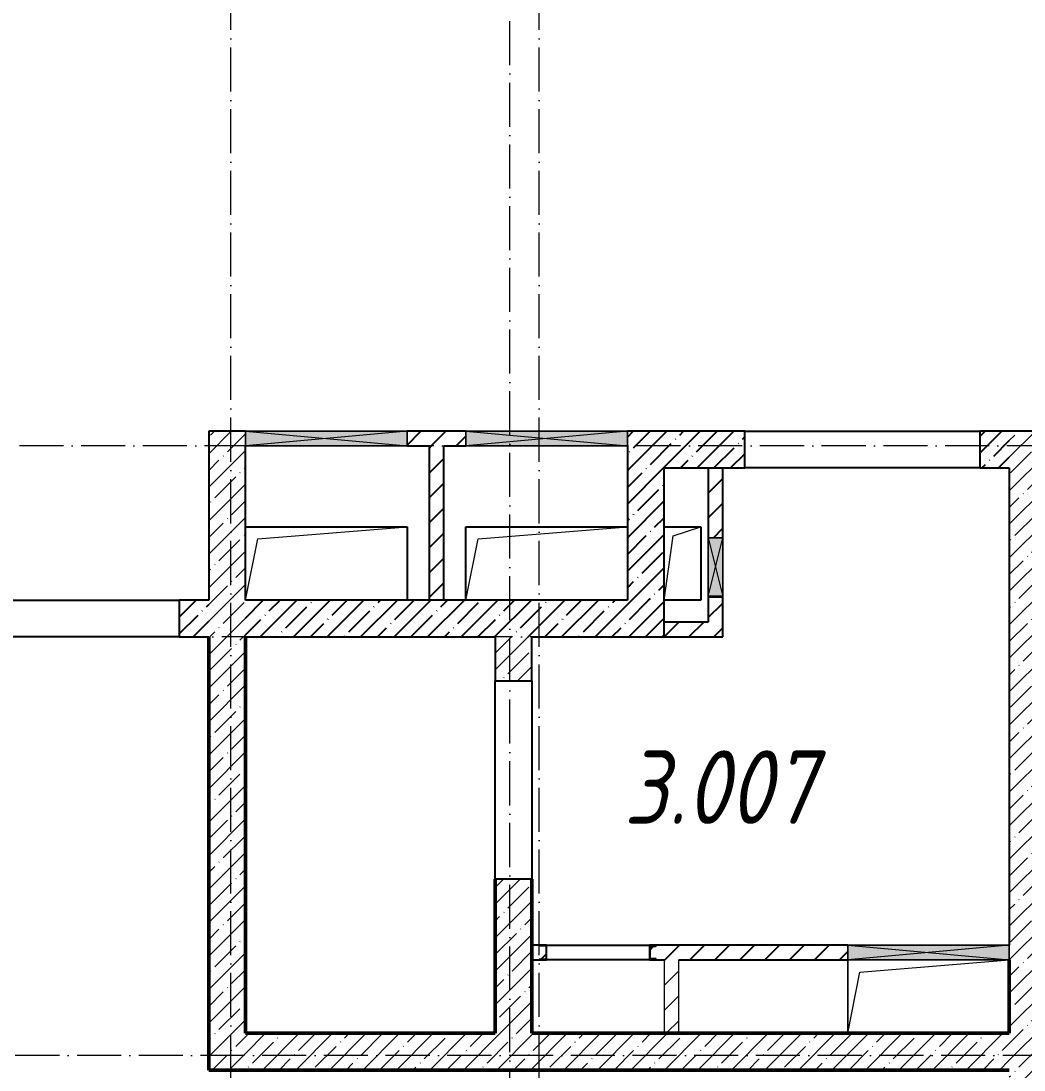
# Model space of a CAD drawing. Header units: millimetres. Extents: x -401725 to 250493, y 305116 to 802890.
# Drawn here: x 148751 to 155579, y 517847 to 524991 of the extents above; entities that cross this region are included whole.
import ezdxf

# ---------------------------------------------------------------- set-up
doc = ezdxf.new("R2010")
doc.units = ezdxf.units.MM
doc.linetypes.add('50_200_ШТРИХ_1Т_ш5_п1_п1_', pattern=[700, 500, -100, 0, -100])
for name, color, linetype, lineweight in [('A-DETL-GENF-OTLN', 7, 'Continuous', 9), ('A-FLOR-____-OTLN', 7, 'Continuous', 9), ('A-GENM-____-MCUT', 7, 'Continuous', 25), ('A-GENM-____-OTLN', 7, 'Continuous', 9), ('A-GLAZ-____-OTLN', 7, 'Continuous', 9), ('A-WALL-____-MCUT-2', 7, 'Continuous', 50), ('A-WALL-____-PATT-1', 7, 'Continuous', 9), ('A-WALL-FNSH-MCUT-1', 7, 'Continuous', 9), ('S-GRID-____-OTLN-1', 7, '50_200_ШТРИХ_1Т_ш5_п1_п1_', 9), ('Марки помещений', 7, 'Continuous', 9)]:
    doc.layers.add(name, color=color, linetype=linetype, lineweight=lineweight)
doc.styles.add('ISOCPEUR_I_2', font='isocpeui.ttf', dxfattribs={"width": 0.85, "height": 2.3})
pattern_1 = [(45, (142429.06, 459015.94), (-84.85281, 84.85281), [])]
pattern_2 = [(45, (142429.06, 459015.94), (-114.04925, 114.04925), []), (45, (142543.1, 459015.94), (-114.04925, 114.04925), [201.612, -40.322, 3.353, -36.97])]

# ---------------------------------------------------------------- blocks, each defined once
blk = doc.blocks.new('154_Фахверк_СКБ_Швеллер - Тип_100_3960_зеркало-28515619-АР1_План отверстий 3 этажа в осях 1-64_Ю-ЯЯ')
at = {"layer": 'A-GENM-____-MCUT'}
for p, q in [((175, 50), (125, 50)), ((125, 50), (125, -50)), ((128, 47), (175, 47)), ((128, -47), (128, 47)), ((175, 47), (175, 50)), ((125, -50), (175, -50)), ((175, -47), (128, -47)), ((175, -50), (175, -47))]:
    blk.add_line(p, q, dxfattribs=at)
blk = doc.blocks.new('154_Стойка_СКБ_Швеллер - СМ-2180_100-28318692-АР1_План отверстий 3 этажа в осях 1-64_Ю-ЯЯ')
at = {"layer": 'A-GENM-____-MCUT'}
for p, q in [((171, 50), (125, 50)), ((125, 50), (125, -50)), ((129.5, 42.4), (171, 42.4)), ((129.5, -42.4), (129.5, 42.4)), ((171, 42.4), (171, 50)), ((125, -50), (171, -50)), ((171, -42.4), (129.5, -42.4)), ((171, -50), (171, -42.4))]:
    blk.add_line(p, q, dxfattribs=at)
blk = doc.blocks.new('AR_Отверстие прямоугольное _в плите_ - AR_Отверстие прямоугольное _в плите_-V187-АР1_План отверстий 3 этажа в осях 1-64_Ю-ЯЯ')
at = {"layer": 'A-GENM-____-OTLN'}
for p, q in [((-550, 250), (-550, -250)), ((-466.7, 166.7), (550, 250)), ((-550, -250), (-466.7, 166.7))]:
    blk.add_line(p, q, dxfattribs=at)
blk = doc.blocks.new('AR_Отверстие прямоугольное _в плите_ - AR_Отверстие прямоугольное _в плите_-V169-АР1_План отверстий 3 этажа в осях 1-64_Ю-ЯЯ')
at = {"layer": 'A-GENM-____-OTLN'}
for p, q in [((125, 250), (-125, 250)), ((-62.5, 187.5), (125, 250)), ((125, -250), (125, 250)), ((-125, -250), (-62.5, 187.5)), ((-125, -250), (125, -250))]:
    blk.add_line(p, q, dxfattribs=at)
blk = doc.blocks.new('AR_Отверстие прямоугольное _в плите_ - AR_Отверстие прямоугольное _в плите_-V201-АР1_План отверстий 3 этажа в осях 1-64_Ю-ЯЯ')
at = {"layer": 'A-GENM-____-OTLN'}
for p, q in [((550, 250), (-550, 250)), ((-550, 250), (-550, -249.7)), ((-466.7, 166.7), (550, 250)), ((-549.9, -249.7), (-466.7, 166.7))]:
    blk.add_line(p, q, dxfattribs=at)
blk = doc.blocks.new('AR_Отверстие прямоугольное _в плите_ - AR_Отверстие прямоугольное _в плите_-V207-АР1_План отверстий 3 этажа в осях 1-64_Ю-ЯЯ')
at = {"layer": 'A-GENM-____-OTLN'}
for p, q in [((550, 250), (-550, 250)), ((-466.7, 166.7), (550, 250)), ((550, -250), (550, 250)), ((-550, -250), (-466.7, 166.7))]:
    blk.add_line(p, q, dxfattribs=at)
blk = doc.blocks.new('AR_Отверстие прямоугольное _в стене_ - AR_Отверстие прямоугольное _в стене__ОВ-36913595-АР1_План отверстий 3 этажа в осях 1-64_Ю-ЯЯ')
at = {"layer": 'A-GLAZ-____-OTLN'}
blk.add_hatch(color=256, dxfattribs=at).paths.add_polyline_path([(550, -50), (550, 50), (-550, 50), (-550, -50), (423.3, -50)], flags=0)
at = {"layer": 'A-DETL-GENF-OTLN'}
for p, q in [((-550, -50), (-550, 50)), ((-550, 50), (550, 50)), ((550, 50), (-550, -50)), ((-550, 50), (550, -50)), ((550, 50), (-550, 50)), ((-550, 50), (-550, -50)), ((550, 50), (550, -50)), ((550, -50), (550, 50)), ((550, -50), (-550, -50)), ((-550, -50), (550, -50))]:
    blk.add_line(p, q, dxfattribs=at)
blk = doc.blocks.new('AR_Отверстие прямоугольное _в стене_ - AR_Отверстие прямоугольное _в стене__ОВ-36916333-АР1_План отверстий 3 этажа в осях 1-64_Ю-ЯЯ')
at = {"layer": 'A-GLAZ-____-OTLN'}
blk.add_hatch(color=256, dxfattribs=at).paths.add_polyline_path([(-141.8, -50), (550, -50), (550, 50), (-550, 50), (-550, -50)], flags=0)
at = {"layer": 'A-DETL-GENF-OTLN'}
for p, q in [((-550, -50), (-550, 50)), ((-550, 50), (550, 50)), ((550, 50), (-550, -50)), ((-550, 50), (550, -50)), ((550, 50), (-550, 50)), ((-550, 50), (-550, -50)), ((550, 50), (550, -50)), ((550, -50), (550, 50)), ((550, -50), (-550, -50)), ((-550, -50), (550, -50))]:
    blk.add_line(p, q, dxfattribs=at)
blk = doc.blocks.new('AR_Отверстие прямоугольное _в стене_ - AR_Отверстие прямоугольное _в стене__ОВ-36914865-АР1_План отверстий 3 этажа в осях 1-64_Ю-ЯЯ')
at = {"layer": 'A-GLAZ-____-OTLN'}
blk.add_hatch(color=256, dxfattribs=at).paths.add_polyline_path([(-200, 50), (-200, -50), (200, -50), (200, 50)], flags=0)
at = {"layer": 'A-DETL-GENF-OTLN'}
for p, q in [((-200, 50), (200, 50)), ((200, 50), (-200, -50)), ((-200, 50), (200, -50)), ((200, 50), (-200, 50)), ((200, 50), (200, -50)), ((200, -50), (200, 50)), ((200, -50), (-200, -50)), ((-200, -50), (200, -50))]:
    blk.add_line(p, q, dxfattribs=at)
blk = doc.blocks.new('AR_Отверстие прямоугольное _в стене__БезПР - AR_Отверстие прямоугольное _в стене__БезПР-36429225-АР1_План отверстий 3 этажа в осях 1-64_Ю-ЯЯ')
at = {"layer": 'A-GLAZ-____-OTLN'}
blk.add_hatch(color=256, dxfattribs=at).paths.add_polyline_path([(550, -50), (550, 50), (-550, 50), (-550, -50)], flags=0)
at = {"layer": 'A-DETL-GENF-OTLN'}
for p, q in [((-550, -50), (-550, 50)), ((-550, 50), (550, 50)), ((550, 50), (-550, -50)), ((-550, 50), (550, -50)), ((550, 50), (-550, 50)), ((-550, 50), (-550, -50)), ((550, 50), (550, -50)), ((550, -50), (550, 50)), ((550, -50), (-550, -50)), ((-550, -50), (550, -50))]:
    blk.add_line(p, q, dxfattribs=at)
at = {"layer": 'A-GLAZ-____-OTLN'}
blk.add_line((550, 50), (-550, 50), dxfattribs=at)

msp = doc.modelspace()

# ---------------------------------------------------------------- hatches: boundary and pattern name
h = msp.add_hatch()
h.set_pattern_fill('FP_7', color=256, style=0, pattern_type=2)
h.set_pattern_definition(pattern_1)
h.paths.add_polyline_path([(151779.0567, 522096.983), (151779.0567, 522196.983), (151379.0567, 522196.983), (151379.0567, 522096.983), (151629.0567, 522096.983)], flags=0)
h = msp.add_hatch()
h.set_pattern_fill('FP_12', color=256, style=0, pattern_type=2)
h.set_pattern_definition(pattern_2)
h.paths.add_polyline_path([(155479.0567, 521946.983), (155479.0567, 522196.983), (155279.0567, 522196.983), (155279.0567, 521946.983)], flags=0)
h.paths.add_polyline_path([(153679.0567, 521946.983), (153679.0567, 522196.983), (152879.0567, 522196.983), (152879.0567, 521946.983), (153129.0567, 521946.983)], flags=0)
h = msp.add_hatch()
h.set_pattern_fill('FP_7', color=256, style=0, pattern_type=2)
h.set_pattern_definition(pattern_1)
h.paths.add_polyline_path([(151629.0567, 521046.983), (151629.0567, 522096.983), (151529.0567, 522096.983), (151529.0567, 521046.983)], flags=0)
h = msp.add_hatch()
h.set_pattern_fill('FP_12', color=256, style=0, pattern_type=2)
h.set_pattern_definition(pattern_2)
h.paths.add_polyline_path([(153129.0567, 521046.983), (153129.0567, 521946.983), (152879.0567, 521946.983), (152879.0567, 521046.983), (153019.8165, 521046.983)], flags=0)
h = msp.add_hatch()
h.set_pattern_fill('FP_7', color=256, style=0, pattern_type=2)
h.set_pattern_definition(pattern_1)
h.paths.add_polyline_path([(153529.0567, 520796.983), (153529.0567, 521021.983), (153526.0567, 521021.983), (153526.0567, 521068.983), (153432.0567, 521068.983), (153432.0567, 521021.983), (153429.0567, 521021.983), (153429.0567, 520796.983)], flags=0)
h.paths.add_polyline_path([(153529.0567, 521471.983), (153529.0567, 521946.983), (153429.0567, 521946.983), (153429.0567, 521471.983), (153483.8186, 521471.983)], flags=0)
h = msp.add_hatch()
h.set_pattern_fill('FP_12', color=256, style=0, pattern_type=2)
h.set_pattern_definition(pattern_2)
h.paths.add_polyline_path([(150029.0567, 520796.983), (150029.0567, 521046.983), (149829.0567, 521046.983), (149829.0567, 520796.983)], flags=0)
h.paths.add_polyline_path([(147979.0567, 520796.983), (148229.0567, 520796.983), (148229.0567, 521046.983), (147979.0567, 521046.983)], flags=0)
h = msp.add_hatch()
h.set_pattern_fill('FP_12', color=256, style=0, pattern_type=2)
h.set_pattern_definition(pattern_2)
h.paths.add_polyline_path([(153019.8165, 520796.983), (153129.0567, 520796.983), (153129.0567, 521046.983), (150279.0567, 521046.983), (150279.0567, 520796.983), (152229.0567, 520796.983)], flags=0)
h = msp.add_hatch()
h.set_pattern_fill('FP_7', color=256, style=0, pattern_type=2)
h.set_pattern_definition(pattern_1)
h.paths.add_polyline_path([(153429.0567, 520796.983), (153429.0567, 520896.983), (153129.0567, 520896.983), (153129.0567, 520796.983)], flags=0)
h = msp.add_hatch()
h.set_pattern_fill('FP_7', color=256, style=0, pattern_type=2)
h.set_pattern_definition(pattern_1)
h.paths.add_polyline_path([(152279.0567, 518596.983), (152279.0567, 518599.983), (152326.0567, 518599.983), (152326.0567, 518693.983), (152279.0567, 518693.983), (152279.0567, 518696.983), (152229.0567, 518696.983), (152229.0567, 518596.983)], flags=0)
h.paths.add_polyline_path([(153229.0567, 518596.983), (154379.0567, 518596.983), (154379.0567, 518696.983), (153075.0567, 518696.983), (153075.0567, 518689.383), (153033.5567, 518689.383), (153033.5567, 518604.583), (153075.0567, 518604.583), (153075.0567, 518596.983), (153129.0567, 518596.983)], flags=0)
at = {"layer": 'A-WALL-____-PATT-1'}
h = msp.add_hatch(dxfattribs=at)
h.set_pattern_fill('FP_12', color=256, style=0, pattern_type=2)
h.set_pattern_definition(pattern_2)
h.paths.add_polyline_path([(150279.0567, 517846.983), (150279.0567, 522196.983), (150029.0567, 522196.983), (150029.0567, 517846.983)], flags=0)
h = msp.add_hatch(dxfattribs=at)
h.set_pattern_fill('FP_12', color=256, style=0, pattern_type=2)
h.set_pattern_definition(pattern_2)
h.paths.add_polyline_path([(155479.0567, 514696.983), (155729.0567, 514696.983), (155729.0567, 522196.983), (155479.0567, 522196.983), (155479.0567, 516239.3938)], flags=0)
h = msp.add_hatch(dxfattribs=at)
h.set_pattern_fill('FP_12', color=256, style=0, pattern_type=2)
h.set_pattern_definition(pattern_2)
h.paths.add_polyline_path([(151979.0567, 518096.983), (152229.0567, 518096.983), (152229.0567, 519146.6355), (151979.0567, 519146.6355)], flags=0)
h.paths.add_polyline_path([(152229.0567, 520496.6355), (152229.0567, 520796.983), (151979.0567, 520796.983), (151979.0567, 520496.6355)], flags=0)
h = msp.add_hatch(dxfattribs=at)
h.set_pattern_fill('FP_7', color=256, style=0, pattern_type=2)
h.set_pattern_definition(pattern_1)
h.paths.add_polyline_path([(153229.0567, 518096.983), (153229.0567, 518596.983), (153129.0567, 518596.983), (153129.0567, 518096.983)], flags=0)
h = msp.add_hatch(dxfattribs=at)
h.set_pattern_fill('FP_12', color=256, style=0, pattern_type=2)
h.set_pattern_definition(pattern_2)
h.paths.add_polyline_path([(155479.0567, 517846.983), (155479.0567, 518096.983), (150279.0567, 518096.983), (150279.0567, 517846.983), (154787.2808, 517846.983)], flags=0)

# ---------------------------------------------------------------- linework, layer by layer
for p, q in [((150279.0567, 522196.983), (150029.0567, 522196.983)), ((150029.0567, 522196.983), (150029.0567, 521046.983)), ((151779.0567, 522196.983), (151379.0567, 522196.983)), ((153679.0567, 522196.983), (152879.0567, 522196.983)), ((153679.0567, 521946.983), (153679.0567, 522196.983)), ((153679.0567, 522196.983), (155279.0567, 522196.983)), ((155279.0567, 522196.983), (155279.0567, 521946.983)), ((155729.0567, 522196.983), (155279.0567, 522196.983)), ((150279.0567, 521046.983), (150279.0567, 522096.983)), ((151379.0567, 522096.983), (151529.0567, 522096.983)), ((151529.0567, 522096.983), (151529.0567, 521046.983)), ((151629.0567, 522096.983), (151779.0567, 522096.983)), ((151629.0567, 521046.983), (151629.0567, 522096.983)), ((152879.0567, 522096.983), (152879.0567, 521046.983)), ((153129.0567, 520796.983), (153129.0567, 521946.983)), ((153129.0567, 521946.983), (153679.0567, 521946.983)), ((153429.0567, 521946.983), (153429.0567, 521471.983)), ((153529.0567, 521471.983), (153529.0567, 521946.983)), ((155279.0567, 521946.983), (153679.0567, 521946.983)), ((155279.0567, 521946.983), (155479.0567, 521946.983)), ((155479.0567, 521946.983), (155479.0567, 518696.983)), ((150279.0567, 521546.983), (151379.0567, 521546.983)), ((151379.0567, 521546.983), (151379.0567, 521046.983)), ((151779.0567, 521546.6355), (152879.0567, 521546.6355)), ((151779.0567, 521046.983), (151779.0567, 521546.6355)), ((153129.0567, 521546.983), (153379.0567, 521546.983)), ((153379.0567, 521546.983), (153379.0567, 521046.983)), ((148229.0567, 521046.983), (149829.0567, 521046.983)), ((150029.0567, 521046.983), (149829.0567, 521046.983)), ((149829.0567, 521046.983), (149829.0567, 520796.983)), ((152879.0567, 521046.983), (150279.0567, 521046.983)), ((153379.0567, 521046.983), (153129.0567, 521046.983)), ((153429.0567, 521021.983), (153429.0567, 520896.983)), ((153529.0567, 520796.983), (153529.0567, 521021.983)), ((153429.0567, 520896.983), (153129.0567, 520896.983)), ((149829.0567, 520796.983), (148229.0567, 520796.983)), ((149829.0567, 520796.983), (150029.0567, 520796.983)), ((150279.0567, 520796.983), (151979.0567, 520796.983)), ((151979.0567, 520796.983), (151979.0567, 520496.6355)), ((152229.0567, 520496.6355), (152229.0567, 520796.983)), ((152229.0567, 520796.983), (153129.0567, 520796.983)), ((153129.0567, 520796.983), (153529.0567, 520796.983)), ((151979.0567, 520496.6355), (152229.0567, 520496.6355)), ((151979.0567, 519146.6355), (151979.0567, 520496.6355)), ((152229.0567, 520496.6355), (152229.0567, 519146.6355)), ((152229.0567, 519146.6355), (151979.0567, 519146.6355)), ((152279.0567, 518696.983), (152229.0567, 518696.983)), ((152329.0567, 518696.983), (153029.0567, 518696.983)), ((154379.0567, 518696.983), (153075.0567, 518696.983)), ((152229.0567, 518596.983), (152279.0567, 518596.983)), ((153029.0567, 518596.983), (152329.0567, 518596.983)), ((153075.0567, 518596.983), (153129.0567, 518596.983)), ((153229.0567, 518596.983), (154379.0567, 518596.983))]:
    msp.add_line(p, q)
at = {"layer": 'A-FLOR-____-OTLN'}
msp.add_line((154379.0567, 518096.983), (154379.0567, 518596.983), dxfattribs=at)
at = {"layer": 'A-WALL-____-MCUT-2'}
for p, q in [((150029.0567, 520796.983), (150029.0567, 517846.983)), ((150279.0567, 518096.983), (150279.0567, 520796.983)), ((151979.0567, 519146.6355), (151979.0567, 518096.983)), ((152229.0567, 518096.983), (152229.0567, 519146.6355)), ((155479.0567, 518596.983), (155479.0567, 518096.983)), ((151979.0567, 518096.983), (150279.0567, 518096.983)), ((155479.0567, 518096.983), (152229.0567, 518096.983)), ((150029.0567, 517846.983), (155479.0567, 517846.983))]:
    msp.add_line(p, q, dxfattribs=at)
at = {"layer": 'A-WALL-FNSH-MCUT-1'}
for p, q in [((153129.0567, 518596.983), (153129.0567, 518096.983)), ((153229.0567, 518096.983), (153229.0567, 518596.983)), ((153129.0567, 518096.983), (153229.0567, 518096.983))]:
    msp.add_line(p, q, dxfattribs=at)
at = {"layer": 'S-GRID-____-OTLN-1', "color": 251, "ltscale": 0.6, "true_color": 0x636466}
for p, q in [((150179.0567, 511907.5288), (150179.0567, 549908.7924)), ((152079.0567, 512087.6381), (152079.0567, 549908.7924)), ((152279.0567, 511907.5288), (152279.0567, 549644.5424)), ((246503.4633, 522096.983), (137760.2865, 522096.983)), ((153358.4373, 520796.983), (137760.2865, 520796.983)), ((217909.0972, 517946.983), (137760.2865, 517946.983))]:
    msp.add_line(p, q, dxfattribs=at)

# ---------------------------------------------------------------- block references
for name, p in [('AR_Отверстие прямоугольное _в стене_ - AR_Отверстие прямоугольное _в стене__ОВ-36913595-АР1_План отверстий 3 этажа в осях 1-64_Ю-ЯЯ', (150829.0567, 522146.983)), ('AR_Отверстие прямоугольное _в стене__БезПР - AR_Отверстие прямоугольное _в стене__БезПР-36429225-АР1_План отверстий 3 этажа в осях 1-64_Ю-ЯЯ', (152329.0567, 522146.983)), ('AR_Отверстие прямоугольное _в плите_ - AR_Отверстие прямоугольное _в плите_-V207-АР1_План отверстий 3 этажа в осях 1-64_Ю-ЯЯ', (150829.0567, 521296.983)), ('AR_Отверстие прямоугольное _в плите_ - AR_Отверстие прямоугольное _в плите_-V201-АР1_План отверстий 3 этажа в осях 1-64_Ю-ЯЯ', (152329.0567, 521296.6355)), ('AR_Отверстие прямоугольное _в плите_ - AR_Отверстие прямоугольное _в плите_-V169-АР1_План отверстий 3 этажа в осях 1-64_Ю-ЯЯ', (153254.0567, 521296.983)), ('154_Стойка_СКБ_Швеллер - СМ-2180_100-28318692-АР1_План отверстий 3 этажа в осях 1-64_Ю-ЯЯ', (152904.0567, 518646.983)), ('AR_Отверстие прямоугольное _в стене_ - AR_Отверстие прямоугольное _в стене__ОВ-36916333-АР1_План отверстий 3 этажа в осях 1-64_Ю-ЯЯ', (154929.0567, 518646.983))]:
    msp.add_blockref(name, p)
for name, p, rotation in [('AR_Отверстие прямоугольное _в стене_ - AR_Отверстие прямоугольное _в стене__ОВ-36914865-АР1_План отверстий 3 этажа в осях 1-64_Ю-ЯЯ', (153479.0567, 521271.983), 89.9999999999999), ('154_Фахверк_СКБ_Швеллер - Тип_100_3960_зеркало-28515619-АР1_План отверстий 3 этажа в осях 1-64_Ю-ЯЯ', (153479.0567, 521196.983), 269.9999999999999), ('154_Фахверк_СКБ_Швеллер - Тип_100_3960_зеркало-28515619-АР1_План отверстий 3 этажа в осях 1-64_Ю-ЯЯ', (152454.0567, 518646.983), 180)]:
    msp.add_blockref(name, p, dxfattribs=dict(rotation=rotation))
at = {"layer": 'A-GENM-____-OTLN'}
msp.add_blockref('AR_Отверстие прямоугольное _в плите_ - AR_Отверстие прямоугольное _в плите_-V187-АР1_План отверстий 3 этажа в осях 1-64_Ю-ЯЯ', (154929.0567, 518346.983), dxfattribs=at)

# ---------------------------------------------------------------- texts
at = {"layer": 'Марки помещений', "insert": (152854.5444, 520023.5442), "char_height": 500, "width": 785.65375, "attachment_point": 1, "style": 'ISOCPEUR_I_2'}
msp.add_mtext('3.007', dxfattribs=at)

doc.saveas('drawing.dxf')
